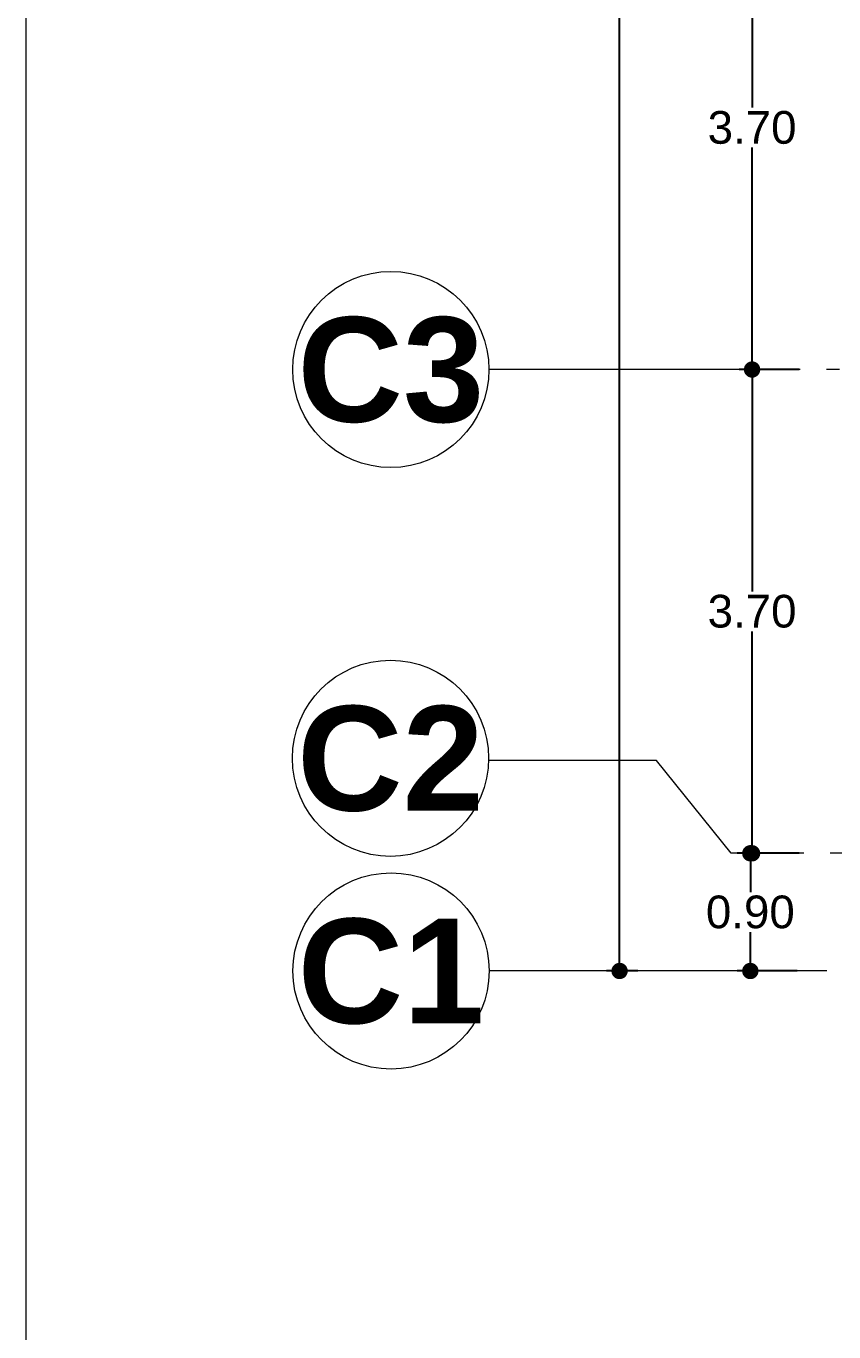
# Model space of a CAD drawing. Header units: metres. Extents: x -22.5 to 67.5, y 0 to 64.7.
# Drawn here: x -21.97 to -15.79, y 30.77 to 40.75 of the extents above; entities that cross this region are included whole.
import ezdxf
from ezdxf.enums import TextEntityAlignment as Align

# ---------------------------------------------------------------- set-up
doc = ezdxf.new("R2010")
doc.units = ezdxf.units.M
doc.linetypes.add('EJES630', pattern=[6.300000000000001, 5.5, -0.4, 0, -0.4])
for name, color, linetype in [('COTAS EJES', 8, 'Continuous'), ('EJES BOLAS', 11, 'Continuous'), ('EJES TEXTOS', 3, 'Continuous')]:
    doc.layers.add(name, color=color, linetype=linetype)
doc.layers.add('EJES', color=11, linetype='EJES630', lineweight=0)
doc.layers.add('XREF PIE 1.100$0$G-ANNO-TTLB', color=7, linetype='Continuous', lineweight=9)
doc.styles.add('COTAS', font='arial.ttf')
doc.styles.add('EJES', font='arialbd.ttf', dxfattribs={"height": 0.8})
doc.dimstyles.new('100 EJES', dxfattribs={"dimtxt": 0.25, "dimasz": 0.125, "dimexe": 0.1, "dimexo": 0.1, "dimgap": 0.025, "dimtad": 0, "dimtih": 1, "dimtoh": 1, "dimzin": 1, "dimdsep": 46, "dimtxsty": 'COTAS', "dimblk": 'DOT', "dimcen": 0.1, "dimclrd": 256, "dimclre": 256, "dimclrt": 7, "dimadec": 0, "dimazin": 1, "dimtfac": 1, "dimtofl": 0, "dimtmove": 2, "dimatfit": 3, "dimfxl": 1, "dimtolj": 1, "dimtzin": 1, "dimlwd": 25, "dimlwe": -1, "dimarcsym": 0})

# ---------------------------------------------------------------- blocks, each defined once
blk = doc.blocks.new('XREF PIE 1.100$0$ZUM-TB-XX-PP_PIE DE PLANO - ZUM_TB_PP_XX__PIE DE PLANO 90x60cm-1443826-PLANTA BAJA GENERAL')
at = {"layer": 'XREF PIE 1.100$0$G-ANNO-TTLB', "lineweight": 20}
blk.add_line((-0.4631999999999999, 0.005000000000007099), (-0.463199999999999, 0.595000000000007), dxfattribs=at)
blk = doc.blocks.new('_DOT')
at = {"color": 0, "linetype": 'ByBlock', "lineweight": -2}
blk.add_line((-0.5, 0), (-1, 0), dxfattribs=at)
at = {"color": 0, "linetype": 'ByBlock', "lineweight": -2, "const_width": 0.5}
blk.add_lwpolyline([(-0.25, 0, 1), (0.25, 0, 1)], format="xyb", close=True, dxfattribs=at)
blk = doc.blocks.new('*D26')
at = {"layer": 'COTAS EJES', "transparency": 16777216}
for p, q in [((-16.14652626791231, 34.42505318200707), (-16.52823062458046, 34.42505318200707)), ((-16.06903777451926, 33.52505317217351), (-16.52823062458046, 33.52505317217351))]:
    blk.add_line(p, q, dxfattribs=at)
at = {"layer": 'COTAS EJES', "lineweight": 25, "transparency": 16777216}
for p, q in [((-16.42823062458046, 34.30005318200707), (-16.42823062458046, 34.12769642402071)), ((-16.42823062458046, 33.65005317217351), (-16.42823062458046, 33.82240993015986))]:
    blk.add_line(p, q, dxfattribs=at)
at = {"layer": 'COTAS EJES', "lineweight": 25, "transparency": 16777216, "xscale": 0.125, "yscale": 0.125, "zscale": 0.125}
for p, rotation in [((-16.42823062458046, 34.42505318200707), 90), ((-16.42823062458046, 33.52505317217351), 270)]:
    blk.add_blockref('_DOT', p, dxfattribs=dict(at, rotation=rotation))
at = {"layer": 'COTAS EJES', "color": 7, "transparency": 16777216, "insert": (-16.42823062458045, 33.97505317709029), "char_height": 0.25, "attachment_point": 5, "style": 'COTAS'}
blk.add_mtext('\\A1;0.90', dxfattribs=at)
blk = doc.blocks.new('*D27')
at = {"layer": 'COTAS EJES', "transparency": 16777216}
for p, q in [((-17.28945344059762, 49.02444066722139), (-17.52823062458049, 49.02444066722139)), ((-17.28945339830554, 33.52505318295671), (-17.52823062458048, 33.52505318295671))]:
    blk.add_line(p, q, dxfattribs=at)
at = {"layer": 'COTAS EJES', "lineweight": 25, "transparency": 16777216}
for p, q in [((-17.42823062458049, 48.89944066722139), (-17.42823062458049, 41.42739017201947)), ((-17.42823062458048, 33.65005318295671), (-17.42823062458049, 41.12210367815862))]:
    blk.add_line(p, q, dxfattribs=at)
at = {"layer": 'COTAS EJES', "lineweight": 25, "transparency": 16777216, "xscale": 0.125, "yscale": 0.125, "zscale": 0.125}
for p, rotation in [((-17.42823062458049, 49.02444066722139), 90), ((-17.42823062458048, 33.52505318295671), 270)]:
    blk.add_blockref('_DOT', p, dxfattribs=dict(at, rotation=rotation))
at = {"layer": 'COTAS EJES', "color": 7, "transparency": 16777216, "insert": (-17.42823062458047, 41.27474692508905), "char_height": 0.25, "attachment_point": 5, "style": 'COTAS'}
blk.add_mtext('\\A1;15.50', dxfattribs=at)
blk = doc.blocks.new('EJE')
at = {"linetype": 'Continuous', "lineweight": 5}
blk.add_circle((0, 0), 0.75, dxfattribs=at)
at = {"layer": 'EJES TEXTOS', "style": 'EJES'}
blk.add_attdef('EJE', text='', height=0.8, dxfattribs=at).set_placement((0, 0), align=Align.MIDDLE_CENTER)
blk = doc.blocks.new('*D44')
at = {"layer": 'COTAS EJES', "transparency": 16777216}
for p, q in [((-16.13316254486416, 38.12459374735932), (-16.51486692693708, 38.12459374735932)), ((-16.05567407687584, 34.42505318200706), (-16.51486692693708, 34.42505318200706))]:
    blk.add_line(p, q, dxfattribs=at)
at = {"layer": 'COTAS EJES', "lineweight": 25, "transparency": 16777216}
for p, q in [((-16.41486692693708, 37.99959374735932), (-16.41486692693708, 36.42755197764363)), ((-16.41486692693708, 34.55005318200706), (-16.41486692693708, 36.12209495172276))]:
    blk.add_line(p, q, dxfattribs=at)
at = {"layer": 'COTAS EJES', "lineweight": 25, "transparency": 16777216, "xscale": 0.125, "yscale": 0.125, "zscale": 0.125}
for p, rotation in [((-16.41486692693708, 38.12459374735932), 90), ((-16.41486692693708, 34.42505318200706), 270)]:
    blk.add_blockref('_DOT', p, dxfattribs=dict(at, rotation=rotation))
at = {"layer": 'COTAS EJES', "color": 7, "transparency": 16777216, "insert": (-16.41486692693706, 36.27482346468319), "char_height": 0.25, "attachment_point": 5, "style": 'COTAS'}
blk.add_mtext('\\A1;3.70', dxfattribs=at)
blk = doc.blocks.new('*D45')
at = {"layer": 'COTAS EJES', "transparency": 16777216}
for p, q in [((-16.13302751112081, 41.82444060713275), (-16.5148669269371, 41.82444060713275)), ((-16.05567407687583, 38.12459374735931), (-16.5148669269371, 38.12459374735931))]:
    blk.add_line(p, q, dxfattribs=at)
at = {"layer": 'COTAS EJES', "lineweight": 25, "transparency": 16777216}
for p, q in [((-16.4148669269371, 41.69944060713275), (-16.4148669269371, 40.12724569020646)), ((-16.41486692693709, 38.24959374735931), (-16.41486692693709, 39.82178866428559))]:
    blk.add_line(p, q, dxfattribs=at)
at = {"layer": 'COTAS EJES', "lineweight": 25, "transparency": 16777216, "xscale": 0.125, "yscale": 0.125, "zscale": 0.125}
for p, rotation in [((-16.4148669269371, 41.82444060713275), 90), ((-16.41486692693709, 38.12459374735931), 270)]:
    blk.add_blockref('_DOT', p, dxfattribs=dict(at, rotation=rotation))
at = {"layer": 'COTAS EJES', "color": 7, "transparency": 16777216, "insert": (-16.41486692693708, 39.97451717724603), "char_height": 0.25, "attachment_point": 5, "style": 'COTAS'}
blk.add_mtext('\\A1;3.70', dxfattribs=at)

msp = doc.modelspace()

# ---------------------------------------------------------------- block references
at = {"layer": 'XREF PIE 1.100$0$G-ANNO-TTLB', "xscale": 100.0000000000004, "yscale": 100.0000000000004, "zscale": 100.0000000000004}
msp.add_blockref('XREF PIE 1.100$0$ZUM-TB-XX-PP_PIE DE PLANO - ZUM_TB_PP_XX__PIE DE PLANO 90x60cm-1443826-PLANTA BAJA GENERAL', (24.35243673540815, 4.652748601700069), dxfattribs=at)

# ---------------------------------------------------------------- next in the draw order: linework, layer by layer
at = {"layer": 'EJES', "ltscale": 0.5}
for p, q in [((-6.295891581653905, 38.12459365817291), (-18.42823062458047, 38.12459376826914)), ((-17.14715806676966, 35.13551607015511, 0.02032098877294769), (-18.43103643157839, 35.13551614546878, 0.03058397067337641)), ((-16.57405951257481, 34.42505318764847, 0.02052596380085745), (-17.14715806676966, 35.13551607015511, 0.02032098877294769)), ((-6.26866539057869, 34.42505307744322, 0.02052596380085745), (-16.57405951257481, 34.42505318764847, 0.02052596380085745)), ((-6.092015706472466, 33.52505308490332, 0.001420247153023648), (-18.42629622298143, 33.52505319388504, 0.001420247153023644))]:
    msp.add_line(p, q, dxfattribs=at)

# ---------------------------------------------------------------- next in the draw order: block references
at = {"layer": 'EJES BOLAS'}
for p, values in [((-19.17823062458046, 38.12459376826914), {'EJE': 'C3'}), ((-19.18086634077066, 35.15148822362766, 0.03058397067337641), {'EJE': 'C2'}), ((-19.17629622298143, 33.52505319511074, 0.001420247153023644), {'EJE': 'C1'})]:
    msp.add_blockref('EJE', p, dxfattribs=at).add_auto_attribs(values)

# ---------------------------------------------------------------- next in the draw order: dimensions: what is measured, and where the dimension line sits
at = {"layer": 'COTAS EJES'}
for base, p1, p2, picture, middle in [((-17.42823062458049, 49.02444066722139), (-17.18945339830553, 33.5250531829567, 0.001420247153023649), (-17.18945344059761, 49.02444066722136), '*D27', (-17.42823062458047, 41.27474692508905)), ((-16.41486692693709, 38.12459374735931, 0.01910571664783383), (-16.0330275111208, 41.82444060713274), (-15.95567407687582, 38.12459374735931, 0.02052596380085747), '*D45', (-16.41486692693708, 39.97451717724603, 0.01910571664783383)), ((-16.41486692693708, 34.42505318200706, 0.01910571664783383), (-16.03316254486415, 38.12459374735931), (-15.95567407687583, 34.42505318200705, 0.02052596380085747), '*D44', (-16.41486692693706, 36.27482346468319, 0.01910571664783383)), ((-16.42823062458046, 33.52505317217351), (-16.0465262679123, 34.42505318200705, 0.02052596380085747), (-15.96903777451925, 33.5250531721735, 0.001420247153023645), '*D26', (-16.42823062458045, 33.97505317709029))]:
    dim = msp.add_linear_dim(base=base, p1=p1, p2=p2, angle=90, dimstyle='100 EJES', dxfattribs=at)
    dim.commit()
    dim.dimension.update_dxf_attribs({"geometry": picture, "text_midpoint": middle})

doc.saveas('drawing.dxf')
